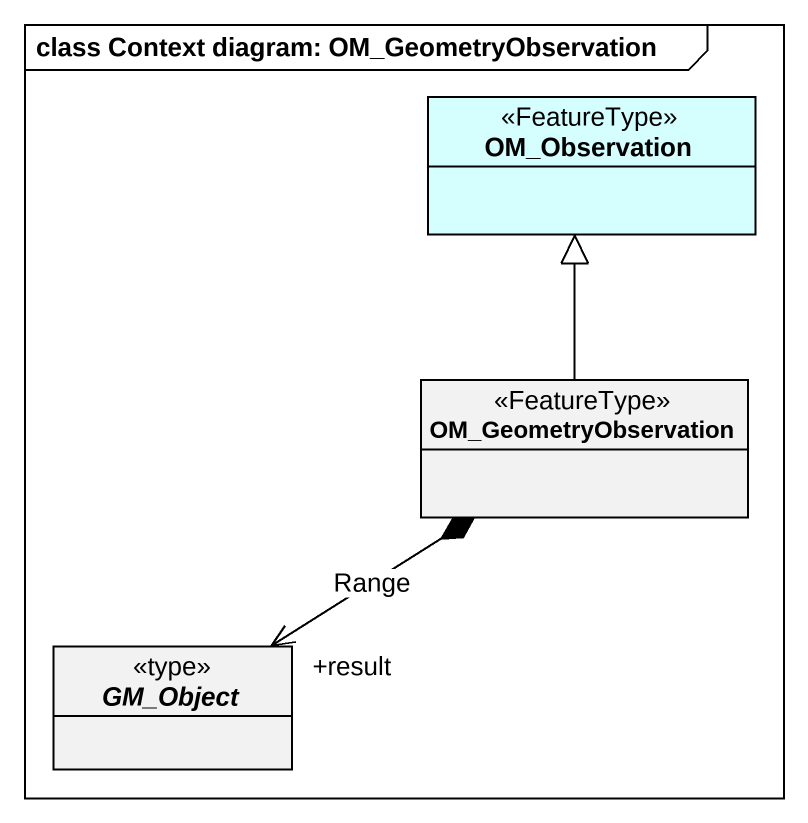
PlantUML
@startuml
mainframe class Context diagram: OM_GeometryObservation
hide circle
hide empty members
class OM_Observation <<FeatureType>> #D5FFFF
class OM_GeometryObservation <<FeatureType>>
abstract class GM_Object <<type>>
OM_GeometryObservation -up-|> OM_Observation
OM_GeometryObservation *--> "+result" GM_Object : Range
@enduml
